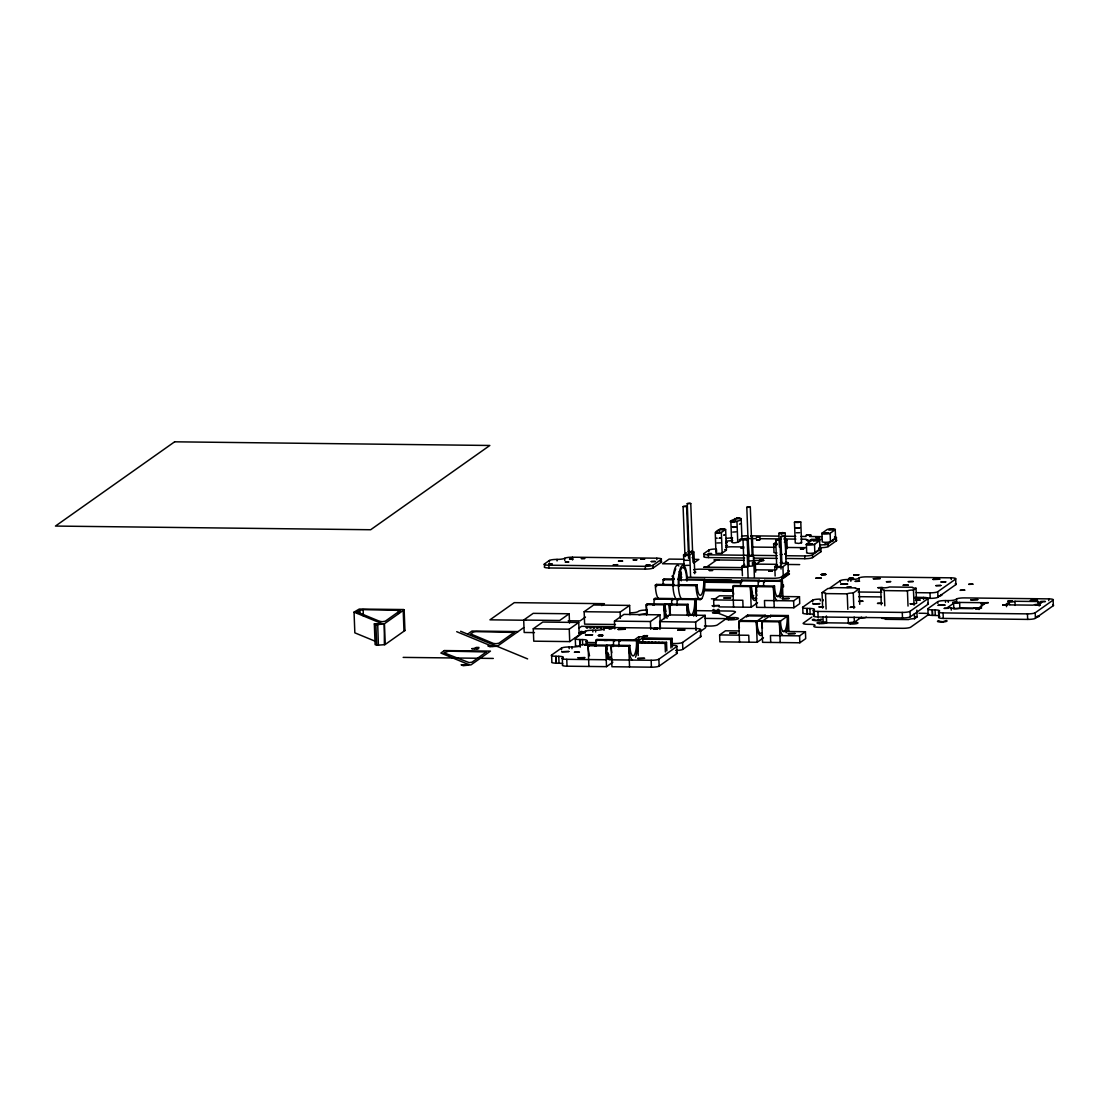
<?xml version="1.0" encoding="UTF-8"?>
<svg xmlns="http://www.w3.org/2000/svg" width="1109" height="1109" viewBox="0 0 1109 1109"><rect width="100%" height="100%" fill="white"/><g stroke="black" fill="none" stroke-linecap="round" stroke-linejoin="round"><path stroke-width="1.5" d="M685.015 556.704L683.089 506.563L685.307 506.175L686.596 506.425L688.592 558.298M686.54 506.508L683.089 506.563M689.188 553.765L687.261 503.611L689.465 503.223L690.768 503.472L692.986 562.208M690.713 503.569L687.261 503.611M684.156 567.974L683.546 554.874L686.429 552.795M689.091 560.281L684.794 560.295M716.345 538.101L717.218 538.225M716.969 542.98L720.476 542.869M724.648 549.648L726.437 550.092L725.646 529.367L722.888 529.076M736.071 531.863L732.716 532.098M749.06 566.061L746.801 507.312L748.173 506.938L750.308 507.16L752.165 555.581M744.056 567.115L743.002 539.75L743.709 539.431L747.216 539.57L748.007 560.1M748.09 577.47L747.244 555.664L749.13 555.068M753.108 556.496L752.318 535.966L751.306 535.675M751.223 554.957C757.918 555.457 746.163 556.843 749.13 555.262M776.827 569.208L775.704 540.125L777.783 539.667L779.918 539.958L781.041 569.042M785.172 553.433L785.962 553.835L785.172 533.069L778.865 533.318L781.443 533.595M780.043 538.794L780.93 539.085M781.873 563.885L780.819 536.506L782.899 536.049L785.033 536.34L786.087 563.719M794.488 522.339L800.781 522.034L801.571 542.745L798.771 543.424L795.25 542.994L794.474 522.228L800.781 522.034M800.019 527.634L799.007 527.87M801.571 542.745L800.767 542.398M816.196 540.651L818.04 540.568L813.091 540.721L816.834 540.235M938.755 621.22L943.01 621.733L945.464 620.763M403.288 609.534L404.175 609.784L384.407 623.771L385.156 644.509L404.993 630.48L403.953 630.245L403.163 609.534L359.261 609.049L354.048 612.113L354.838 632.837L374.953 641.127M612.085 628.512L612.556 627.957M683.546 554.93C686.166 557.425 698.49 551.312 691.42 551.27M737.859 518.069C714.986 525.555 751.916 520.315 738.039 517.903M750.28 507.229L746.801 507.34M730.859 521.382L731.663 542.093C733.479 544.477 743.723 540.693 741.006 538.683M747.175 539.653L743.016 539.778M752.318 535.966L751.264 536.34M779.89 540.028L775.759 540.194M785.13 533.166L782.912 533.512M785.02 536.382L780.833 536.548M795.721 527.662L797.219 528.009M714.307 612.625L717.786 612.57L714.335 612.736M818.816 619.681L817.874 619.973L818.4 619.376M357.181 611.863L362.352 609.603L400.446 610.407L385.28 621.206L382.536 621.678L379.971 621.456L357.209 612.043M404.951 630.522L404.147 609.811M722.735 528.924C718.882 528.258 711.285 534.358 718.979 532.985M693.915 551.894L694.761 573.686M725.536 529.534L721.155 532.583L718.341 532.847M741.131 518.499L741.99 539.168M748.506 561.043L752.512 560.794M785.976 553.779L784.659 554.292M806.382 544.228L811.497 540.61A4.214 0.762 -2.2 0 1 816.654 539.889A4.214 0.762 -2.2 0 1 819.62 540.707L819.939 548.997L814.838 552.601A4.214 0.762 -2.2 0 1 809.667 553.336A4.214 0.762 -2.2 0 1 806.7 552.518L806.382 544.228A4.214 0.762 -2.2 0 0 809.348 545.046A4.214 0.762 -2.2 0 0 814.519 544.325L819.62 540.707L818.996 540.263M544.422 563.982L549.371 560.489A6.321 1.137 -2.2 0 1 557.023 559.393A6.321 1.137 -2.2 0 0 564.689 558.298A6.321 1.137 -2.2 0 1 572.438 557.203L656.819 558.187A6.321 1.137 -2.2 0 1 661.269 559.421L661.366 562.18L653.146 568.002A6.321 1.137 -2.2 0 1 645.396 569.097L548.983 567.974A6.321 1.137 -2.2 0 1 544.533 566.741L544.422 563.982A6.321 1.137 -2.2 0 0 548.886 565.216L645.286 566.325A6.321 1.137 -2.2 0 0 653.035 565.243L661.269 559.421M467.61 634.14L471.99 631.035L518.083 631.576M474.43 648.71L476.26 647.42L478.977 647.448L476.385 649.292M534.455 632.601L524.183 632.477L523.698 620.056L533.193 613.346L569.167 613.762L569.527 623.078M523.67 627.625L497.192 646.353L492.23 646.339L496.139 645.909M533.277 628.761L542.758 622.052L578.732 622.468L579.217 634.889L569.721 641.598L533.748 641.182L533.277 628.761L569.25 629.177L578.732 622.468M569.167 613.762L559.685 620.472L523.698 620.056M615.467 624.506L584.623 624.145L584.152 611.711L593.648 605.001L629.621 605.417L629.967 614.746M585.497 617.061L580.09 620.888L568.196 620.749M601.716 605.597L604.419 603.684L514.285 602.644L489.956 619.834L525.666 620.25M578.829 628.248L581.532 626.322L614.081 626.71M562.734 663.626A6.321 1.137 -2.2 0 0 559.019 663.224L556.316 663.182A6.321 1.137 -2.2 0 1 551.866 661.948L551.589 655.045L561.473 648.072A6.321 1.137 -2.2 0 1 569.125 646.977L569.194 648.696M579.369 646.436A6.321 1.137 -2.2 0 1 575.543 645.216L575.28 638.299L585.15 631.326A6.321 1.137 -2.2 0 1 592.802 630.231L592.871 631.95M659.758 599.068A17.037 4.478 -89.3 0 1 655.322 585.192L656.417 584.415L674.217 584.623M663.043 584.498A12.823 3.369 -89.3 0 0 663.099 579.688L664.194 578.912L674.355 579.037M584.152 611.711L620.125 612.126L629.621 605.417M744.624 558.007L708.443 557.577A6.321 1.137 -2.2 0 1 703.979 556.344L703.882 553.585L708.817 550.092A6.321 1.137 -2.2 0 1 715.915 548.997M693.624 563.15L698.892 559.435L693.915 559.38M614.76 628.872L614.455 621.109L623.951 614.4L659.924 614.816L660.396 627.25M612.847 662.184L606.512 666.661L567.032 666.204A6.321 1.137 -2.2 0 1 562.582 664.97L562.305 658.067L563.039 657.554L563.109 659.273M595.561 644.384L587.978 644.301A6.321 1.137 -2.2 0 0 580.229 645.396L579.508 645.909A6.321 1.137 -2.2 0 1 571.925 647.004L569.222 646.977M586.12 644.773L586.73 640.808L586.869 644.689L589.641 644.884L584.706 645.133L586.883 644.551M675.644 650.442A6.321 1.137 -2.2 0 0 682.839 649.347L700.763 636.677L700.5 629.773A6.321 1.137 -2.2 0 0 696.05 628.54L611.669 627.555A6.321 1.137 -2.2 0 0 603.92 628.651L603.185 629.163A6.321 1.137 -2.2 0 1 595.616 630.259L592.899 630.231M638.229 655.488L637.633 639.948L636.524 640.725A12.823 3.369 -89.3 0 1 633.683 655.682A12.823 3.369 -89.3 0 1 629.857 645.438L589.184 644.967L588.089 645.743L588.893 666.454M595.713 646.297A12.823 3.369 -89.3 0 0 595.866 640.253L596.961 639.477L614.58 639.685A17.037 4.478 -89.3 0 1 614.622 641.044M696.466 616.077L695.8 598.818L694.705 599.595A12.823 3.369 -89.3 0 1 691.85 614.552A12.823 3.369 -89.3 0 1 688.024 604.308L647.365 603.837L646.27 604.613L646.658 614.968M653.88 605.167A12.823 3.369 -89.3 0 0 654.033 599.123L655.128 598.347L672.761 598.555A17.037 4.478 -89.3 0 1 672.789 599.914M715.263 532.417L715.957 553.294L721.64 553.405L726.326 550.244M614.58 639.685L613.485 640.461A12.823 3.369 -89.3 0 1 613.332 646.505M672.761 598.555L671.652 599.331A12.823 3.369 -89.3 0 1 671.513 605.375M655.322 585.192L695.981 585.663L697.09 584.887A12.823 3.369 -89.3 0 0 700.902 595.131A12.823 3.369 -89.3 0 0 703.758 580.159L704.853 579.383A17.037 4.478 -89.3 0 1 701.692 598.652L700.431 599.539L695.343 599.484M635.526 657.235A17.037 4.478 -89.3 0 0 637.633 639.948L620 639.741L618.905 640.517A12.823 3.369 -89.3 0 1 618.753 646.575M693.707 616.105A17.037 4.478 -89.3 0 0 695.8 598.818L678.181 598.61L677.086 599.387A12.823 3.369 -89.3 0 1 676.934 605.445M614.455 621.109L650.428 621.525L659.924 614.816M659.952 629.399L659.647 621.636L669.143 614.927L705.116 615.343L705.601 627.763L700.167 631.603M610.047 657.069L606.249 659.758L566.768 659.301A6.321 1.137 -2.2 0 1 562.305 658.067M633.724 640.323L638.798 636.746L644.218 636.802L636.621 642.18M629.857 645.438L628.761 646.214L611.128 646.02L611.932 666.731L651.413 667.188A6.321 1.137 -2.2 0 0 659.162 666.093L677.086 653.423L676.809 646.519A6.321 1.137 -2.2 0 0 672.359 645.286M688.024 604.308L686.928 605.084L669.309 604.89L669.711 615.245M742.42 575.668L742.06 566.2L744.61 564.398M776.965 552.961A4.214 0.762 -2.2 0 1 773.999 552.13L773.68 543.854L776.231 542.038M637.55 651.662L637.218 643.026L638.673 642L666.523 642.319L666.856 650.941M642.929 642.541L642.79 639.089L644.26 638.049L672.096 638.382L672.428 647.004M646.145 638.742L647.67 638.77M784.368 542.135L786.919 540.333L787.238 548.608A4.214 0.762 -2.2 0 0 786.586 547.998M649.597 638.784L651.108 638.812M755.035 564.994L761.426 560.489L752.817 560.378M653.035 638.826L654.56 638.839M656.473 638.867L657.997 638.881M713.919 606.831L713.641 599.927L719.505 595.796L733.215 595.949M782.968 597.806L782.302 580.548L781.207 581.324A12.823 3.369 -89.3 0 1 778.352 596.282A12.823 3.369 -89.3 0 1 774.526 586.051L733.867 585.58L732.772 586.356L733.562 607.067M740.493 585.663A12.823 3.369 -89.3 0 0 740.549 580.853L741.644 580.076L759.263 580.284A17.037 4.478 -89.3 0 1 759.305 581.643M659.924 638.909L661.435 638.923M663.362 638.95L664.887 638.964M666.814 638.992L668.325 639.006M637.218 643.026L665.053 643.359L666.523 642.319M642.79 639.089L670.626 639.408L672.096 638.382M659.647 621.636L695.634 622.052L705.116 615.343M775.136 576.042L774.775 566.574L777.326 564.772M821.977 533.193L827.092 529.589A4.214 0.762 -2.2 0 1 832.263 528.854A4.214 0.762 -2.2 0 1 835.229 529.672L835.548 537.962L830.433 541.58A4.214 0.762 -2.2 0 1 825.276 542.301A4.214 0.762 -2.2 0 1 822.296 541.483L821.977 533.193A4.214 0.762 -2.2 0 0 824.957 534.025A4.214 0.762 -2.2 0 0 830.114 533.29L835.229 529.672M759.263 580.284L758.168 581.061A12.823 3.369 -89.3 0 1 758.112 585.857M774.775 566.574A4.214 0.762 -2.2 0 0 777.742 567.406A4.214 0.762 -2.2 0 0 782.899 566.671L788.014 563.067L788.43 574.102L783.328 577.72A4.214 0.762 -2.2 0 1 781.72 578.205M780.209 597.834A17.037 4.478 -89.3 0 0 782.302 580.548L764.683 580.34L763.588 581.116A12.823 3.369 -89.3 0 1 763.533 585.926M611.669 659.827L651.149 660.285A6.321 1.137 -2.2 0 0 658.885 659.19L676.809 646.519M671.389 643.497L674.827 643.539A6.321 1.137 -2.2 0 0 682.576 642.444L700.5 629.773M785.837 555.72L804.746 555.942A6.321 1.137 -2.2 0 0 812.481 554.847L820.715 549.024A6.321 1.137 -2.2 0 0 818.886 547.957M836.311 538.004L836.422 540.762L828.187 546.585A6.321 1.137 -2.2 0 1 820.452 547.666L820.341 544.907A6.321 1.137 -2.2 0 0 828.09 543.812L836.311 538.004A6.321 1.137 -2.2 0 0 834.481 536.922M785.948 558.479L804.843 558.7A6.321 1.137 -2.2 0 0 812.592 557.605L820.826 551.797L820.715 549.024M774.526 586.051L773.43 586.827L755.811 586.619L756.615 607.33L793.892 607.76L799.741 603.629L799.478 596.725L777.187 596.462M719.062 606.9L751.181 607.261L757.53 602.783M763.491 637.8L757.156 642.277L719.88 641.834L719.616 634.93L725.466 630.799L739.176 630.952M765.265 616.646A17.037 4.478 -89.3 0 0 765.238 615.287L747.605 615.079L738.733 621.359L739.537 642.069M765.224 615.287L756.366 621.567L738.733 621.359A17.037 4.478 -89.3 0 0 739.398 628.013M788.873 631.09L788.277 615.55L770.658 615.356L761.786 621.622L762.576 642.333L799.852 642.776L805.702 638.632L805.439 631.728L783.162 631.465M764.739 607.427L764.475 600.524L793.614 600.856L799.478 596.725M822.642 608.106L822.046 592.636L827.91 588.491A4.921 0.887 -2.2 0 0 833.94 587.631L855.663 587.895A4.921 0.887 -2.2 0 0 859.128 588.851L859.725 604.322M813.479 614.303A6.321 1.137 -2.2 0 0 810.111 613.984L807.394 613.956A6.321 1.137 -2.2 0 1 802.944 612.709L802.736 607.191L812.606 600.205A6.321 1.137 -2.2 0 1 820.258 599.11L820.327 600.842M914.759 598.167L930.215 598.347A6.321 1.137 -2.2 0 0 937.951 597.252L955.875 584.582L955.667 579.064A6.321 1.137 -2.2 0 0 951.217 577.831L866.836 576.846A6.321 1.137 -2.2 0 0 859.087 577.941L858.352 578.454A6.321 1.137 -2.2 0 1 850.783 579.55L848.066 579.522A6.321 1.137 -2.2 0 0 840.331 580.617L830.447 587.59A6.321 1.137 -2.2 0 0 831.043 588.435M813.451 610.213L814.186 609.687L813.659 615.731L813.451 610.213A6.321 1.137 -2.2 0 0 817.901 611.447L902.282 612.418A6.321 1.137 -2.2 0 0 910.032 611.336L927.956 598.652L928.164 604.183L910.239 616.854A6.321 1.137 -2.2 0 1 902.49 617.949L818.109 616.964A6.321 1.137 -2.2 0 1 813.659 615.731M811.802 617.089L803.346 623.078A6.321 1.137 -2.2 0 0 807.699 624.312L810.513 624.339A6.321 1.137 -2.2 0 1 814.796 625.573L814.061 626.086A6.321 1.137 -2.2 0 0 818.511 627.32L902.892 628.304A6.321 1.137 -2.2 0 0 910.641 627.209L928.566 614.538A6.321 1.137 -2.2 0 0 924.116 613.305L918.959 613.249M822.046 592.636A4.921 0.887 -2.2 0 1 825.512 593.592L847.234 593.842A4.921 0.887 -2.2 0 1 853.265 592.996L859.128 588.851M770.713 642.43L770.45 635.526L799.589 635.859L805.439 631.728M881.336 604.835L880.754 589.641L883.305 587.839A4.921 0.887 -2.2 0 0 889.335 586.994L912.555 587.257A4.921 0.887 -2.2 0 0 916.006 588.227L916.602 603.421M861.527 617.172L853.098 623.133L821.894 622.759L823.169 621.858L822.975 616.701M880.754 589.641A4.921 0.887 -2.2 0 1 884.22 590.598L907.439 590.875A4.921 0.887 -2.2 0 1 913.469 590.03L916.006 588.227M916.27 592.663L929.994 592.83A6.321 1.137 -2.2 0 0 937.743 591.735L955.667 579.064M927.9 608.647A6.321 1.137 -2.2 0 0 932.253 609.881L932.475 615.398A6.321 1.137 -2.2 0 1 928.108 614.164L927.9 608.647L937.77 601.66A6.321 1.137 -2.2 0 1 945.423 600.565L945.492 602.298M881.863 618.351A4.921 0.887 -2.2 0 1 885.329 619.307L908.534 619.584A4.921 0.887 -2.2 0 1 914.565 618.725L917.115 616.923L916.852 610.172M938.616 611.669L939.351 611.142L938.824 617.186L938.616 611.669A6.321 1.137 -2.2 0 0 943.066 612.903L1027.447 613.873A6.321 1.137 -2.2 0 0 1035.196 612.792L1053.12 600.108L1053.328 605.639L1035.404 618.309A6.321 1.137 -2.2 0 1 1027.669 619.404L943.288 618.42A6.321 1.137 -2.2 0 1 938.824 617.186M1053.12 600.108A6.321 1.137 -2.2 0 0 1048.67 598.874L964.289 597.903A6.321 1.137 -2.2 0 0 956.54 598.985L955.806 599.512A6.321 1.137 -2.2 0 1 948.237 600.607L945.52 600.565M953.588 603.296L953.809 608.813A4.921 0.887 -2.2 0 0 959.826 607.968L959.618 602.437A4.921 0.887 -2.2 0 1 953.588 603.296L947.724 607.441A4.921 0.887 -2.2 0 1 951.189 608.397L972.912 608.647A4.921 0.887 -2.2 0 1 978.942 607.801L984.806 603.656A4.921 0.887 -2.2 0 1 981.34 602.686L981.52 607.178M1006.418 603.92L1008.968 602.118A4.921 0.887 -2.2 0 0 1014.985 601.272L1038.204 601.535A4.921 0.887 -2.2 0 0 1041.67 602.506L1039.119 604.308A4.921 0.887 -2.2 0 0 1033.103 605.154L1009.883 604.89A4.921 0.887 -2.2 0 0 1006.418 603.92L1006.528 606.692M688.8 565.313L685.39 565.424M652.744 604.959L654.712 604.474M799.672 532.694L796.304 532.777M384.296 623.826L384.379 644.676L376.741 645.272L375.119 644.606L374.329 623.896L381.884 623.605L354.048 612.113M612.82 628.304L612.418 627.93M915.466 600.08L920.262 600.038L915.521 600.413M385.156 644.509L384.379 644.676M732.37 526.775L735.017 527.274M810.679 540.319L810.721 539.833M609.16 628.082L608.384 628.304L609.271 628.553M602.187 635.665L603.102 635.374L599.622 635.097M594.798 645.979L596.212 645.646M858.948 601.189L863.107 601.203L858.921 601.522M688.162 551.658L690.006 551.506M806.742 540.041L807.823 539.903M807.31 540L806.395 540.249L807.449 540.527M809.528 540.527L810.998 540.346M833.275 540.845L831.223 541.067M608.73 628.096L610.2 627.902M810.859 540.388L809.722 540.513M654.754 628.443L653.506 628.886L656.611 629.136M656.459 629.08L658.081 628.664L656.514 628.387M814.505 619.349C812.079 620.721 820.341 620.832 820.424 619.363M739.467 524.183L740.216 523.711M735.004 527.191L735.863 526.844M719.242 538.239L720.143 538.184M747.951 566.477L743.654 566.339L744.68 565.937M609.021 628.013L609.798 627.957M654.56 628.47L653.132 628.817L654.033 629.08M647.212 636.219L646.034 636.33M735.156 527.163L736.029 526.678M799.284 527.926L798.036 527.995M827.869 544.519L824.375 544.408L825.623 543.978M782.497 562.707C778.795 563.871 789.054 563.552 785.422 562.596M713.877 609.395C708.859 611.101 722.999 610.602 718.036 609.257M599.401 635.207L598.527 635.512L599.373 635.817M602.27 635.748L601.48 635.79M638.923 614.816L647.323 613.346M735.406 527.219L734.158 527.26M719.394 538.212L720.296 537.671M799.118 527.953L796.193 528.009M783.106 533.498L784.215 533.096L782.968 532.791M689.798 551.533C686.069 552.823 696.591 551.977 691.462 551.436M687.788 555.096L688.869 554.68L687.081 554.403M743.626 548.345L740.854 548.165L743.654 547.832M692.196 557.661L693 557.092M679.235 576.25L680.122 575.931L679.263 575.696M599.581 635.18L598.153 635.526L599.539 635.831M602.076 635.776L601.286 635.804M656.653 629.053L657.429 628.512M644.329 635.707L642.929 636.136L647.531 635.693M646.436 636.289L647.212 635.734M1036.277 616.784L1038.01 616.105M737.208 518.125C732.869 519.456 744.402 518.444 738.275 518.055M374.329 623.896L376.921 624.658L383.575 623.965M490.497 645.632L487.891 645.909L489.984 646.783L497.789 645.923M718.992 532.805C723.941 531.558 712.006 532.362 718.133 532.847M776.979 543.493L775.274 543.951L776.882 544.353M686.014 554.445L684.516 554.847L685.944 555.193M687.982 555.276L685.875 555.387M644.384 635.623L645.147 635.623M378.391 645.341L377.725 624.617M737.097 517.958L738.067 518.055M798.078 522.533L799.811 522.076L797.801 521.757M611.613 628.637L609.174 628.637M604.1 640.461L607.288 640.434M734.158 521.798C740.147 520.759 727.767 521.119 733.534 521.826M781.776 532.805L779.835 533.235L781.263 533.595M725.771 542.939L727.338 542.551L725.882 542.301M725.882 545.697L727.435 545.351L726.437 545.073M750.654 555.928L752.595 555.498L751.347 555.152M610.324 627.833L612.334 627.833M655.086 628.346L655.807 628.318M797.593 521.771L795.43 522.214L797.246 522.561M782.372 533.748L781.193 533.776M807.588 540.624L809.154 540.624M611.128 628.678L608.841 628.581M600.912 635.901L599.983 635.928M781.97 532.625L783.12 532.611M808.905 540.638L807.394 540.61M750.46 556.108L747.272 555.72M733.95 527.343L732.813 527.302M655.779 628.373L657.609 628.567M600.801 635.083L602.478 635.11M644.107 636.427L645.216 636.372M782.275 554.486L780.251 554.334M611.211 627.86L612.515 627.846M750.932 535.827L778.532 536.146M785.422 536.229L795.777 536.34M800.934 536.409L806.091 536.465M809.515 536.506L821.547 536.645M741.339 539.099A6.321 1.137 -2.2 0 1 747.591 538.544L756.213 538.641M759.665 538.683L780.362 538.932M783.8 538.96L795.874 539.113M801.031 539.168L806.188 539.224M811.344 539.293L821.658 539.404M743.959 546.959L731.885 546.806A6.321 1.137 -2.2 0 0 725.854 547.319M752.581 547.056L774.997 547.319M787.043 547.458L805.952 547.68M703.882 553.585A6.321 1.137 -2.2 0 0 708.332 554.819L749.698 555.304M753.136 555.346L777.243 555.623M753.247 558.104L777.354 558.381M683.976 559.255L669.074 559.088L662.489 563.746L684.017 563.996M744.208 560.281L716.664 559.962L706.447 567.184L742.6 567.614M756.324 564.093L776.342 564.329M788.014 564.467L799.686 564.606M741.658 569.652L700.264 569.167A6.321 1.137 -2.2 0 0 693.61 569.818M755.437 569.804L776.05 570.04M678.445 577.193L681.883 577.234M687.053 577.29L773.125 578.288A6.321 1.137 -2.2 0 0 780.875 577.193L789.109 571.385A6.321 1.137 -2.2 0 0 788.125 570.456M677.751 579.078L681.134 579.106M686.221 579.175L704.853 579.383M705.601 579.744L731.524 580.049M663.099 579.688L673.26 579.813M678.348 579.868L703.758 580.159M704.395 580.257L740.576 580.672M759.485 580.894L764.642 580.95M740.549 580.853L781.207 581.324M704.742 581.047L740.937 581.476M704.284 582.239L741.561 582.669M679.29 584.679L697.09 584.887M703.591 589.323L732.855 589.655M858.158 591.998L881.724 592.261M722.943 590.667L733.257 590.792M703.633 590.695L732.91 591.042M858.643 596.67L880.823 596.933M914.939 597.321L923.492 597.418A6.321 1.137 -2.2 0 1 927.956 598.652M694.913 598.569L701.692 598.652M711.424 598.818L716.58 598.874M672.206 598.943L677.627 598.999M954.877 602.381L986.081 602.741M654.033 599.123L694.705 599.595M713.641 599.927L742.794 600.274L743.058 607.178M959.826 607.968L981.548 608.217M814.186 609.687A6.321 1.137 -2.2 0 0 809.903 608.453L807.186 608.425A6.321 1.137 -2.2 0 1 802.736 607.191M939.351 611.142A6.321 1.137 -2.2 0 0 935.067 609.908L932.35 609.881L932.572 615.412L935.275 615.44A6.321 1.137 -2.2 0 1 938.644 615.758M647.185 610.089L646.422 610.075A6.321 1.137 -2.2 0 0 638.673 611.17L637.938 611.683A6.321 1.137 -2.2 0 1 630.369 612.778M696.646 610.657L730.803 611.059A6.321 1.137 -2.2 0 1 735.253 612.293L717.329 624.963A6.321 1.137 -2.2 0 1 709.58 626.058L704.437 626.003M704.672 618.378L732.217 618.697L716.733 612.598M585.663 631.645L583.736 631.908L585.261 631.936M578.898 633.114L584.041 633.17M719.616 634.93L748.755 635.277L749.019 642.18M643.525 638.576L671.361 638.895M586.73 640.808A6.321 1.137 -2.2 0 0 582.447 639.574L579.73 639.546L579.979 646.006M595.866 640.253L636.524 640.725M596.254 642.624L590.445 642.555A6.321 1.137 -2.2 0 1 585.996 641.321M498.163 645.66L491.537 646.062L456.714 631.686M477.882 648.224L471.727 648.682L478.741 648.765M563.039 657.554A6.321 1.137 -2.2 0 0 558.756 656.32L556.053 656.278L556.316 663.182L555.956 656.278A6.321 1.137 -2.2 0 1 551.589 655.045M403.163 657.387L493.311 658.441M723.844 528.938C713.96 529.797 728.017 530.31 723.636 529.104M954.322 608.3L953.088 608.148M654.698 629.136L653.755 629.136M646.297 635.609L647.393 635.651M818.012 619.376L818.816 619.571M749.282 566.242L752.54 566.02L752.429 562.499M724.621 534.746L723.803 535.314L724.357 534.857M376.686 645.244L375.896 624.533M460.623 631.271L527.621 658.912M753.552 555.359L754.397 577.207M1048.67 598.874L1048.74 600.607M1039.119 604.308L1039.188 606.027M1038.204 601.535L1038.343 604.987M1035.196 612.792L1035.404 618.309M1027.447 613.873L1027.669 619.404M1014.985 601.272L1015.151 605.417M1008.968 602.118L1009.065 604.89M978.942 607.801L979.011 609.52M956.54 598.985L956.61 600.718M951.217 577.831L951.286 579.55M951.189 608.397L951.259 610.116M948.237 600.607L948.306 602.326M943.066 612.903L943.288 618.42M937.743 591.735L937.951 597.252M937.77 601.66L937.84 603.393M935.067 609.908L935.275 615.44M929.994 592.83L930.215 598.347M923.492 597.418L923.575 599.498M913.469 590.03L914.052 605.223M914.37 613.665L914.565 618.725M910.032 611.336L910.239 616.854M907.439 590.875L908.021 606.068M902.282 612.418L902.49 617.949M884.22 590.598L884.802 605.805M859.087 577.941L859.156 579.66M853.265 592.996L853.861 608.467M854.18 617.061L854.387 622.218M850.783 579.55L850.853 581.282M847.969 579.522L848.038 581.241M847.234 593.842L847.831 609.326M848.163 617.921L848.357 623.078M840.331 580.617L840.386 582.336M830.114 533.29L830.433 541.58M828.09 543.812L828.187 546.585M825.512 593.592L826.108 609.063M826.371 615.939L826.635 622.814M823.086 599.498L823.128 600.87M817.901 611.447L818.109 616.964M814.519 544.325L814.838 552.601M812.481 554.847L812.592 557.605M812.606 600.205L812.675 601.937M809.903 608.453L810.111 613.984M804.746 555.942L804.843 558.7M799.589 635.859L799.852 642.776M793.614 600.856L793.892 607.76M782.899 566.671L783.328 577.72M778.865 533.263L779.391 547.111M780.195 642.541L779.405 621.83L788.277 615.55A17.037 4.478 -89.3 0 1 786.184 632.837M774.234 607.538L773.43 586.827A17.037 4.478 -89.3 0 0 777.104 600.579M755.673 572.147L755.298 562.679A4.214 0.762 -2.2 0 0 753.413 561.903M757.156 642.277L756.366 621.567A17.037 4.478 -89.3 0 0 760.802 635.443L762.063 634.542A17.037 4.478 -89.3 0 0 762.424 634.015M751.181 607.261L750.391 586.55L751.486 585.774A12.823 3.369 -89.3 0 0 752.54 593.19M748.173 537.837L748.894 556.663M747.591 538.544L747.48 535.786A6.321 1.137 -2.2 0 0 741.464 536.285M739.842 539.459L739.842 539.639A6.321 1.137 -2.2 0 1 739.162 539.958M736.958 521.452L737.762 542.162M735.031 518.43L735.087 519.733M732.619 537.976A6.321 1.137 -2.2 0 1 732.065 537.976L732.176 540.735A6.321 1.137 -2.2 0 0 725.938 541.303M721.363 532.486L722.153 553.197M719.436 529.464L719.478 530.754M716.483 549.523L716.566 551.755M708.817 550.092L708.873 551.644M708.332 554.819L708.443 557.577M695.62 598.943L696.286 616.202M696.05 628.54L696.105 630.259M695.634 622.052L695.925 629.815M689.743 554.833L690.588 576.846M687.33 615.44L686.928 605.084A17.037 4.478 -89.3 0 0 688.717 616.119M682.576 642.444L682.839 649.347M670.626 639.408L670.959 648.044M664.416 618.628L663.889 604.821L664.984 604.045A12.823 3.369 -89.3 0 0 666.038 611.461M665.053 643.359L665.386 651.981M656.819 558.187L656.875 559.74M658.885 659.19L659.162 666.093M653.035 565.243L653.146 568.002M650.428 621.525L650.733 629.288M651.149 660.285L651.413 667.188M645.286 566.325L645.396 569.097M638.798 636.746L638.992 641.917M629.552 666.925L628.761 646.214A17.037 4.478 -89.3 0 0 632.421 659.966M620.125 612.126L620.361 618.351M606.512 666.661L605.708 645.951L606.817 645.175A12.823 3.369 -89.3 0 0 607.219 649.652M603.92 628.651L603.989 630.369M595.616 630.259L595.672 631.991M585.15 631.326L585.219 633.045M582.447 639.574L582.641 644.745M580.229 645.396L580.298 647.115M579.882 646.006L579.633 639.533A6.321 1.137 -2.2 0 1 575.28 638.299M572.438 557.203L572.535 559.962M571.925 647.004L571.994 648.737M569.25 629.177L569.721 641.598M564.689 558.298L564.772 560.544M566.768 659.301L567.032 666.204M561.473 648.072L561.542 649.791M557.023 559.393L557.078 560.946M558.756 656.32L559.019 663.224M549.371 560.489L549.426 562.041M548.886 565.216L548.983 567.974M400.349 610.56L400.391 611.849M398.367 610.005L398.491 613.457M379.971 621.456L380.027 622.745M363.128 609.59L363.378 616.063M359.676 610.075L359.815 613.54M357.348 612.126L357.403 613.416M357.237 611.808L357.292 613.097M1052.704 604.793A6.321 1.137 -2.2 0 1 1053.328 605.639M939.739 616.244A6.321 1.137 -2.2 0 1 939.559 616.673M917.115 616.923A4.921 0.887 -2.2 0 1 915.466 616.84M866.351 617.159A4.921 0.887 -2.2 0 1 858.588 617.99M821.256 619.099A4.81 0.873 -2.2 0 1 819.898 620.278A4.81 0.873 -2.2 0 1 813.493 620.388A4.81 0.873 -2.2 0 1 813.549 619.224M927.54 603.338A6.321 1.137 -2.2 0 1 928.164 604.183M814.588 615.01A6.321 1.137 -2.2 0 1 814.394 615.218M946.157 620.486A4.81 0.873 -2.2 0 1 945.339 621.692A4.81 0.873 -2.2 0 1 938.782 621.872A4.81 0.873 -2.2 0 1 938.713 620.68M1038.689 615.717A4.81 0.873 -2.2 0 1 1036.471 617.02M955.251 583.736A6.321 1.137 -2.2 0 1 955.875 584.582M940.973 594.59A4.81 0.873 -2.2 0 1 938.561 596.018M747.605 615.079A17.037 4.478 -89.3 0 1 747.646 616.452M782.677 635.318A17.037 4.478 -89.3 0 1 779.405 621.83L761.786 621.622A17.037 4.478 -89.3 0 0 762.451 628.276M770.658 615.356A17.037 4.478 -89.3 0 1 770.686 616.715M770.145 617.075A14.93 3.923 -89.3 0 0 770.103 615.745L764.683 615.675A14.93 3.923 -89.3 0 1 764.711 617.006M762.396 622.537A14.93 3.923 -89.3 0 1 762.327 621.234L756.906 621.179A14.93 3.923 -89.3 0 0 761.703 632.795M746.537 617.006A12.823 3.369 -89.3 0 0 746.509 615.855L787.182 616.327A12.823 3.369 -89.3 0 1 784.326 631.298A12.823 3.369 -89.3 0 1 780.5 621.054L739.842 620.583A12.823 3.369 -89.3 0 0 739.897 621.705M619.487 641.459A14.93 3.923 -89.3 0 0 619.46 640.129L614.039 640.073A14.93 3.923 -89.3 0 1 614.067 641.39M611.752 646.935A14.93 3.923 -89.3 0 1 611.683 645.632L606.263 645.563A14.93 3.923 -89.3 0 0 611.059 657.18M620 639.741A17.037 4.478 -89.3 0 1 620.042 641.099M611.808 652.674A17.037 4.478 -89.3 0 1 611.128 646.02L612.237 645.244A12.823 3.369 -89.3 0 0 612.293 646.367M611.78 658.413A17.037 4.478 -89.3 0 1 611.419 658.94L610.144 659.841A17.037 4.478 -89.3 0 1 605.708 645.951L588.089 645.743A17.037 4.478 -89.3 0 0 589.558 655.835M596.961 639.477A17.037 4.478 -89.3 0 1 597.002 640.836M589.253 646.09A12.823 3.369 -89.3 0 1 589.184 644.967M609.049 655.086A12.823 3.369 -89.3 0 1 607.857 652.591M676.102 652.494A6.321 1.137 -2.2 0 1 677.086 653.423M835.798 539.917A6.321 1.137 -2.2 0 1 836.422 540.762M732.73 540.735A6.321 1.137 -2.2 0 1 732.176 540.735M725.841 538.544A6.321 1.137 -2.2 0 1 732.065 537.976M739.842 539.639A6.321 1.137 -2.2 0 1 740.036 539.529M834.62 537.297A4.214 0.762 -2.2 0 1 835.548 537.962M678.181 598.61A17.037 4.478 -89.3 0 1 678.209 599.983M670.474 613.915A17.037 4.478 -89.3 0 1 669.309 604.89L670.404 604.114A12.823 3.369 -89.3 0 0 670.46 605.237M667.161 618.309A17.037 4.478 -89.3 0 1 663.889 604.821L646.27 604.613A17.037 4.478 -89.3 0 0 647.171 612.501M655.128 598.347A17.037 4.478 -89.3 0 1 655.169 599.706M647.42 604.959A12.823 3.369 -89.3 0 1 647.365 603.837M670.335 609.7A14.93 3.923 -89.3 0 1 669.85 604.502L664.43 604.433A14.93 3.923 -89.3 0 0 668.173 616.618M700.139 635.831A6.321 1.137 -2.2 0 1 700.763 636.677M784.673 539.529A4.214 0.762 -2.2 0 1 786.919 540.333M778.781 540.235A4.214 0.762 -2.2 0 1 780.043 539.82M777.021 544.671A4.214 0.762 -2.2 0 1 773.68 543.854M820.203 550.951A6.321 1.137 -2.2 0 1 820.826 551.797M819.024 548.317A4.214 0.762 -2.2 0 1 819.939 548.997M660.396 561.251A6.321 1.137 -2.2 0 1 661.366 562.18M747.84 566.879A4.214 0.762 -2.2 0 1 743.39 566.921A4.214 0.762 -2.2 0 1 742.06 566.2M788.222 573.603A4.214 0.762 -2.2 0 1 788.43 574.102M785.768 562.263A4.214 0.762 -2.2 0 1 788.014 563.067M780.14 562.831A4.214 0.762 -2.2 0 1 782.233 562.388M787.792 573.991A4.214 0.762 -2.2 0 1 787.64 574.212L782.871 577.595A4.214 0.762 -2.2 0 1 782.372 577.817M693.721 572.577A6.321 1.137 -2.2 0 1 695.842 572.175M672.692 579.452A6.321 1.137 -2.2 0 1 672.373 578.704M779.086 580.589A6.321 1.137 -2.2 0 0 780.972 579.965L789.206 574.143A6.321 1.137 -2.2 0 0 788.582 573.298M679.068 571.828A6.321 1.137 -2.2 0 1 680.108 571.648M673.648 576.943A6.321 1.137 -2.2 0 1 672.262 575.931M782.455 585.968A6.321 1.137 -2.2 0 1 783.398 586.897M662.711 584.11A6.321 1.137 -2.2 0 1 663.736 583.694M782.399 584.595A6.321 1.137 -2.2 0 1 783.342 585.51M764.683 580.34A17.037 4.478 -89.3 0 1 764.725 581.712M756.99 595.644A17.037 4.478 -89.3 0 1 755.811 586.619L756.906 585.843A12.823 3.369 -89.3 0 0 756.962 586.966M756.823 598.361A17.037 4.478 -89.3 0 1 756.102 599.539L754.827 600.44A17.037 4.478 -89.3 0 1 750.391 586.55L732.772 586.356A17.037 4.478 -89.3 0 0 733.673 594.23M753.718 595.699A12.823 3.369 -89.3 0 1 753.399 595.256M741.644 580.076A17.037 4.478 -89.3 0 1 741.685 581.435M733.922 586.703A12.823 3.369 -89.3 0 1 733.867 585.58M764.17 582.059A14.93 3.923 -89.3 0 0 764.143 580.728L758.708 580.672A14.93 3.923 -89.3 0 1 758.75 582.003M756.837 591.444A14.93 3.923 -89.3 0 1 756.366 586.231L750.945 586.162A14.93 3.923 -89.3 0 0 756.088 597.349M683.047 599.276A17.037 4.478 -89.3 0 1 678.32 583.944A17.037 4.478 -89.3 0 1 682.562 565.368A17.037 4.478 -89.3 0 1 687.275 580.7M678.985 586.37A14.93 3.923 -89.3 0 1 682.243 567.642A14.93 3.923 -89.3 0 1 686.721 580.894M677.627 599.207A17.037 4.478 -89.3 0 1 672.941 580.575A17.037 4.478 -89.3 0 1 678.847 565.937M681.023 571.787A17.037 4.478 -89.3 0 1 681.467 574.628M680.039 570.872A14.93 3.923 -89.3 0 1 681.3 580.839M673.565 586.314A14.93 3.923 -89.3 0 1 673.662 577.955M674.23 573.824A14.93 3.923 -89.3 0 1 675.769 568.903M700.431 599.539A17.037 4.478 -89.3 0 1 695.981 585.663M664.194 578.912A17.037 4.478 -89.3 0 1 664.236 580.284M656.57 586.661A12.823 3.369 -89.3 0 1 656.417 584.415M486.38 651.953L472.046 662.17L469.149 662.614L443.974 652.827L448.646 651.149L486.38 651.953M514.008 632.421L476.066 631.631L473.474 631.991L470.715 633.96L493.533 643.483L496.097 643.705L498.856 643.22L513.952 632.546M548.775 564.093L552.282 563.982L548.83 564.024M565.368 562.097L568.875 561.986L565.424 562.041M569.541 559.158L573.048 559.047L569.596 559.088M561.847 651.745L568.848 651.524L561.847 651.745M581.393 558.562L584.9 558.451L581.421 558.52M574.476 652.272L579.425 652.12L574.504 652.231M578.011 657.845L585.011 657.623L578.122 657.734M585.524 635L592.539 634.778L585.524 635M613.388 564.828L617.588 564.689L613.388 564.828M618.503 561.209L622.703 561.085L618.531 561.182M618.143 629.468L625.157 629.247L618.143 629.468M633.253 559.893L636.746 559.782L633.253 559.893M641.044 559.255L644.551 559.144L641.044 559.255M646.103 565.202L650.304 565.077L646.117 565.174M651.205 561.598L655.405 561.459L651.274 561.514M637.647 658.538L644.662 658.316L637.758 658.427M677.793 630.162L684.794 629.94L677.793 630.162M703.979 567.24L708.928 567.087L703.979 567.24M708.221 553.696L711.728 553.585L708.277 553.641M709.233 570.511L712.74 570.414L709.289 570.456M714.196 560.017L719.145 559.865L714.224 559.976M712.283 605.777L719.284 605.556L712.325 605.708M712.546 612.681L719.547 612.459L712.546 612.681M723.914 598.07L730.928 597.848L724.025 597.945M729.888 633.073L736.889 632.851L729.93 633.017M756.449 537.13L759.956 537.019L756.449 537.13M756.56 539.903L760.053 539.792L756.574 539.861M758.958 560.544L763.907 560.392L758.986 560.502M768.87 571.204L772.377 571.107L768.925 571.149M776.369 566.685L781.318 566.533L776.369 566.685M782.205 598.749L789.206 598.527L782.247 598.68M800.49 548.858L803.997 548.747L800.518 548.83M788.166 633.752L795.181 633.53L788.277 633.627M806.215 535.287L811.15 535.12L806.285 535.19M807.976 544.325L812.925 544.172L808.059 544.242M816.085 537.823L819.593 537.713L816.113 537.796M823.585 533.304L828.52 533.152L823.585 533.304M816.016 578.191L820.965 578.025L816.016 578.191M812.98 603.878L819.995 603.656L813.022 603.823M828.686 529.686L833.635 529.534L828.686 529.686M821.131 574.573L826.08 574.42L821.159 574.531M819.094 606.928L823.474 606.803L819.094 606.928M840.691 584.291L847.706 584.069L840.733 584.221M846.805 587.34L851.185 587.202L846.805 587.34M848.732 578.565L853.68 578.413L848.759 578.524M853.833 574.947L858.782 574.795L853.833 574.947M850.312 607.302L854.679 607.164L850.312 607.302M855.233 581.379L859.614 581.241L855.261 581.352M873.324 578.759L880.324 578.538L873.365 578.69M878.023 587.701L882.404 587.562L878.023 587.701M877.496 603.435L882.445 603.282L877.579 603.351M886.451 581.74L890.818 581.615L886.479 581.712M903.211 585.247L908.16 585.095L903.211 585.247M908.326 581.643L913.261 581.49L908.326 581.643M910.212 603.809L915.147 603.656L910.212 603.809M932.96 579.452L939.975 579.231L933.002 579.383M935.913 585.635L940.862 585.483L935.913 585.635M941.028 582.017L945.977 581.865L941.056 581.975M938.145 605.334L945.159 605.112L938.186 605.278M944.258 608.384L948.639 608.259L944.286 608.356M952.686 602.437L957.067 602.298L952.686 602.437M960.325 590.307L964.691 590.168L960.325 590.307M968.739 584.346L973.12 584.207L968.767 584.304M970.777 599.803L977.778 599.581L970.777 599.803M975.476 608.758L979.857 608.619L975.476 608.758M983.905 602.797L988.271 602.658L983.905 602.797M1002.661 604.89L1007.61 604.738L1002.661 604.89M1007.776 601.272L1012.725 601.12L1007.804 601.23M1030.413 600.496L1037.428 600.274L1030.413 600.496M1035.376 605.264L1040.325 605.112L1035.404 605.223M1040.478 601.646L1045.427 601.494L1040.561 601.563M704.354 567.226L708.554 567.101L704.381 567.198M714.584 559.99L718.771 559.879L714.598 559.962M759.332 560.516L763.533 560.392L759.36 560.489M816.404 578.163L820.591 578.039L816.404 578.163M821.506 574.545L825.706 574.434L821.533 574.517M849.106 578.538L853.306 578.427L849.134 578.51M854.221 574.933L858.408 574.809L854.277 574.878M730.498 618.697L733.964 618.67L730.526 618.67M174.626 441.812L55.45 526.068L370.656 529.742L489.831 445.471L174.626 441.812M444.362 650.567L440.855 653.049L468.705 664.541L461.136 664.818L463.243 665.691L471.048 664.832L490.455 651.108L444.362 650.567M580.7 631.589L582.225 631.603L580.7 631.589M586.273 627.639L587.798 627.666L586.273 627.639M589.725 627.68L591.236 627.694L589.725 627.68M593.163 627.722L594.687 627.736L593.163 627.722M596.6 627.763L598.125 627.777L596.6 627.763M600.052 627.805L601.563 627.819L600.052 627.805M603.49 627.846L605.015 627.86L603.49 627.846M606.942 627.888L608.453 627.902L606.942 627.888M640.988 642.402L642.499 642.416L640.988 642.402M644.426 642.444L645.951 642.458L644.426 642.444M647.878 642.485L649.389 642.499L647.878 642.485M651.316 642.513L652.827 642.541L651.316 642.513M654.754 642.555L656.278 642.582L654.754 642.555M658.205 642.596L659.716 642.624L658.205 642.596M661.643 642.638L663.154 642.652L661.643 642.638M807.394 613.956L807.186 608.425L807.31 613.942M819.274 623.618A4.921 0.887 -2.2 0 0 826.801 622.62A4.921 0.887 -2.2 0 0 819.606 622.066A4.921 0.887 -2.2 0 0 819.274 623.618M850.437 623.979A4.921 0.887 -2.2 0 0 858.006 622.995A4.921 0.887 -2.2 0 0 850.866 622.426A4.921 0.887 -2.2 0 0 850.437 623.979M728.627 619.765A6.321 1.137 -2.2 0 0 738.511 618.559A6.321 1.137 -2.2 0 0 729.514 617.768A6.321 1.137 -2.2 0 0 728.627 619.765"/></g></svg>
